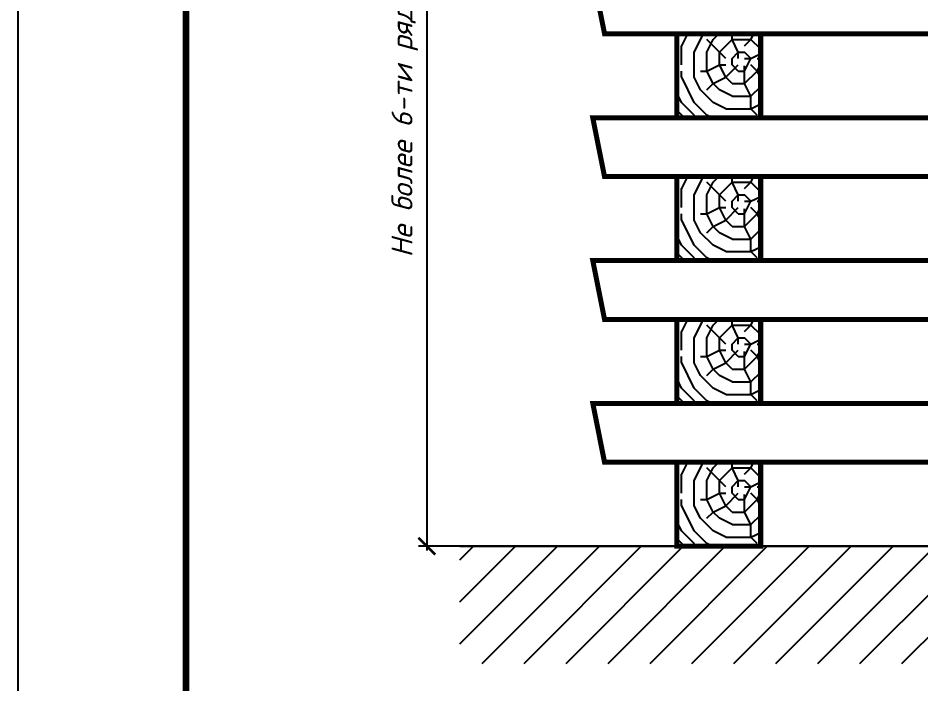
# Model space of a CAD drawing. Header units: millimetres. Extents: x -300689 to 10556, y -104928 to 107291.
# Drawn here: x -16492.4 to -16384.8, y 28076.8 to 28156.1 of the extents above; entities that cross this region are included whole.
import ezdxf

# ---------------------------------------------------------------- set-up
doc = ezdxf.new("R2010")
doc.units = ezdxf.units.MM
doc.layers.add('линии', color=7, linetype='Continuous')
doc.layers.add('Основная', color=7, linetype='Continuous', lineweight=30)
doc.styles.add('Ариал узк.', font='arial.ttf', dxfattribs={"width": 0.75, "height": 5})
doc.styles.add('стиль2', font='isocpeur.ttf', dxfattribs={"oblique": 15, "height": 2.5})
doc.dimstyles.new('1-1', dxfattribs={"dimscale": 0, "dimtxt": 2.7, "dimasz": 2, "dimexe": 1, "dimexo": 1, "dimgap": 1, "dimtad": 1, "dimdec": 0, "dimzin": 0, "dimdsep": 46, "dimtxsty": 'Ариал узк.', "dimblk1": 'ARCHTICK', "dimblk2": 'ARCHTICK', "dimsah": 1, "dimcen": 3, "dimdle": 0.5, "dimclrd": 256, "dimclre": 256, "dimclrt": 256, "dimadec": 0, "dimazin": 0, "dimtfac": 1, "dimtdec": 0, "dimtofl": 0, "dimtmove": 1, "dimatfit": 3, "dimldrblk": 'DOTSMALL', "dimfxl": 0, "dimtolj": 1, "dimtzin": 0, "dimarcsym": 0})

# ---------------------------------------------------------------- blocks, each defined once
blk = doc.blocks.new('лист')
blk.add_line((0, 0), (0, 297))
at = {"const_width": 0.8}
blk.add_lwpolyline([(20, 292), (20, 5)], dxfattribs=at)
blk = doc.blocks.new('_ARCHTICK')
at = {"color": 0, "linetype": 'ByBlock', "ltscale": 10, "const_width": 0.15}
blk.add_lwpolyline([(-0.5, -0.5), (0.5, 0.5)], dxfattribs=at)
blk = doc.blocks.new('*D140')
at = {"layer": 'Defpoints', "color": 0, "linetype": 'ByBlock', "ltscale": 0.25}
for p in [(-16423.91, 28195.23), (-16443.68, 28093.23), (-16423.91, 28093.23)]:
    blk.add_point(p, dxfattribs=at)
at = {"layer": 'линии', "linetype": 'ByBlock', "lineweight": -2, "ltscale": 0.25}
for p, q in [((-16443.68, 28195.73), (-16443.68, 28092.73)), ((-16424.91, 28195.23), (-16444.68, 28195.23)), ((-16424.91, 28093.23), (-16444.68, 28093.23))]:
    blk.add_line(p, q, dxfattribs=at)
at = {"layer": 'линии', "linetype": 'ByBlock', "lineweight": -2, "ltscale": 0.25, "xscale": 2, "yscale": 2, "zscale": 2}
for p, rotation in [((-16443.68, 28195.23), 90), ((-16443.68, 28093.23), 270)]:
    blk.add_blockref('_ARCHTICK', p, dxfattribs=dict(at, rotation=rotation))
at = {"layer": 'линии', "linetype": 'ByBlock', "ltscale": 0.25, "insert": (-16446.3, 28144.23), "char_height": 2.5, "attachment_point": 5, "rotation": 90, "style": 'стиль2'}
blk.add_mtext('\\A1;Не более 6-ти рядов', dxfattribs=at)
blk = doc.blocks.new('_DotSmall')
at = {"color": 0, "linetype": 'ByBlock', "const_width": 0.5}
blk.add_lwpolyline([(-0.0625, 0, 1), (0.0625, 0, 1)], format="xyb", close=True, dxfattribs=at)

msp = doc.modelspace()

# ---------------------------------------------------------------- hatches: boundary and pattern name
at = {"layer": 'линии', "linetype": 'ByBlock', "ltscale": 0.25}
h = msp.add_hatch(dxfattribs=at)
h.set_pattern_fill('TRONCO', color=256, scale=15, style=0, pattern_type=2)
h.set_pattern_definition([(0, (-538.835, -1661.964), (15, 15), [4.5, -10.5]), (0, (-538.835, -1661.214), (15, 15), [4.5, -10.5]), (0, (-538.085, -1659.714), (15, 15), [3, -12]), (0, (-537.335, -1658.214), (15, 15), [2.25, -12.75]), (0, (-537.335, -1656.714), (15, 15), [1.5, -13.5]), (0, (-541.085, -1655.214), (15, 15), [0.75, -3.75, 0.75, -9.75]), (0, (-538.835, -1654.464), (15, 15), [0.75, -6, 2.25, -6]), (0, (-535.835, -1653.714), (15, 15), [0.75, -0.75, 0.75, -12.75]), (0, (-536.585, -1652.964), (15, 15), [0.75, -14.25]), (0, (-537.335, -1651.464), (15, 15), [2.25, -12.75]), (0, (-537.335, -1649.964), (15, 15), [3, -12]), (0, (-538.085, -1648.464), (15, 15), [3.75, -4.5, 0.75, -6]), (90, (-544.085, -1657.464), (-15, 15), [0.75, -1.5, 3.75, -9]), (90, (-543.335, -1655.964), (-15, 15), [0.75, -0.75, 2.25, -11.25]), (90, (-542.585, -1649.964), (-15, 15), [1.5, -13.5]), (90, (-541.835, -1655.964), (-15, 15), [3, -4.5, 0.75, -6.75]), (90, (-541.085, -1647.714), (-15, 15), [0.75, -14.25]), (90, (-540.335, -1655.214), (-15, 15), [2.25, -12.75]), (90, (-538.835, -1654.464), (-15, 15), [1.5, -13.5]), (90, (-537.335, -1654.464), (-15, 15), [0.75, -2.25, 2.25, -9.75]), (90, (-536.585, -1653.714), (-15, 15), [0.75, -14.25]), (90, (-535.835, -1656.714), (-15, 15), [2.1, -12.9]), (90, (-535.085, -1659.714), (-15, 15), [1.5, -13.5]), (90, (-533.585, -1653.714), (-15, 15), [0.75, -14.25]), (90, (-532.085, -1654.464), (-15, 15), [2.25, -12.75]), (90, (-530.585, -1654.464), (-15, 15), [2.25, -12.75]), (45, (-532.835, -1660.464), (2e-15, 15), [1.06065, -1.06065, 1.06065, -18.0312534]), (45, (-535.835, -1656.714), (2e-15, 15), [2.1213, -19.0919034]), (45, (-541.835, -1649.214), (2e-15, 15), [2.1213, -19.0919034]), (45, (-538.835, -1652.964), (2e-15, 15), [2.1213, -19.0919034]), (45, (-538.085, -1655.964), (2e-15, 15), [2.1213, -19.0919034]), (45, (-533.585, -1658.964), (2e-15, 15), [2.1213, -19.0919034]), (45, (-535.085, -1658.214), (2e-15, 15), [3.18198, -18.0312234]), (45, (-539.585, -1651.464), (2e-15, 15), [1.06065, -20.1525534]), (45, (-540.335, -1649.964), (2e-15, 15), [1.06065, -20.1525534]), (45, (-534.335, -1649.964), (2e-15, 15), [1.06065, -20.1525534]), (45, (-540.335, -1657.464), (2e-15, 15), [1.06065, -20.1525534]), (45, (-532.085, -1652.214), (2e-15, 15), [1.06065, -20.1525534]), (45, (-537.335, -1653.714), (2e-15, 15), [1.06065, -20.1525534]), (45, (-535.835, -1652.214), (2e-15, 15), [1.06065, -20.1525534]), (135, (-536.585, -1655.214), (-15, 2e-15), [1.06065, -1.06065, 3.18198, -15.9099234]), (135, (-534.335, -1655.214), (-15, 2e-15), [1.06065, -20.1525534]), (135, (-534.335, -1660.464), (-15, 2e-15), [1.06065, -20.1525534]), (135, (-537.335, -1656.714), (-15, 2e-15), [1.06065, -20.1525534]), (135, (-535.085, -1653.714), (-15, 2e-15), [1.06065, -20.1525534]), (135, (-538.835, -1657.464), (-15, 2e-15), [1.06065, -20.1525534]), (135, (-532.835, -1657.464), (-15, 2e-15), [1.06065, -20.1525534]), (135, (-543.335, -1661.964), (-15, 2e-15), [1.06065, -20.1525534]), (135, (-542.585, -1661.214), (-15, 2e-15), [2.1213, -19.0919034]), (135, (-541.835, -1660.464), (-15, 2e-15), [2.1213, -19.0919034]), (135, (-540.335, -1660.464), (-15, 2e-15), [2.1213, -19.0919034]), (135, (-539.585, -1658.964), (-15, 2e-15), [2.1213, -19.0919034]), (135, (-533.585, -1652.964), (-15, 2e-15), [2.1213, -19.0919034]), (135, (-530.585, -1660.464), (-15, 2e-15), [2.1213, -19.0919034]), (135, (-529.835, -1648.464), (-15, 2e-15), [2.1213, -19.0919034]), (135, (-529.835, -1649.964), (-15, 2e-15), [2.1213, -19.0919034]), (135, (-531.335, -1650.714), (-15, 2e-15), [2.1213, -19.0919034]), (135, (-541.835, -1650.714), (-15, 2e-15), [3.18198, -18.0312234]), (135, (-532.085, -1652.214), (-15, 2e-15), [3.18198, -18.0312234]), (26.565051, (-540.335, -1647.714), (15, 6e-09), [1.677, -31.8640197]), (26.565051, (-540.335, -1655.214), (15, 6e-09), [1.677, -31.8640197]), (26.565051, (-538.835, -1650.714), (15, 6e-09), [1.677, -31.8640197]), (26.565051, (-534.335, -1661.214), (15, 6e-09), [1.677, -31.8640197]), (26.565051, (-535.085, -1659.714), (15, 6e-09), [1.677, -31.8640197]), (26.565051, (-539.585, -1656.714), (15, 6e-09), [1.677, -31.8640197]), (26.565051, (-539.585, -1649.214), (15, 6e-09), [1.677, -31.8640197]), (26.565051, (-535.085, -1653.714), (15, 6e-09), [3.354, -30.1870197]), (63.434949, (-535.085, -1651.464), (8e-10, 15), [1.677, -31.8640197]), (63.434949, (-532.835, -1655.964), (8e-10, 15), [1.677, -31.8640197]), (63.434949, (-540.335, -1652.964), (8e-10, 15), [1.677, -31.8640197]), (63.434949, (-543.335, -1652.214), (8e-10, 15), [1.677, -31.8640197]), (63.434949, (-534.335, -1655.214), (8e-10, 15), [1.677, -31.8640197]), (63.434949, (-535.835, -1655.214), (8e-10, 15), [1.677, -31.8640197]), (63.434949, (-541.835, -1652.964), (8e-10, 15), [3.354, -30.1870197]), (63.434949, (-530.585, -1658.214), (8e-10, 15), [3.354, -30.1870197]), (63.434949, (-532.085, -1657.464), (8e-10, 15), [3.354, -30.1870197]), (116.565051, (-544.085, -1659.714), (-6e-09, 15), [1.677, -31.8640197]), (116.565051, (-544.085, -1651.464), (-6e-09, 15), [1.677, -31.8640197]), (116.565051, (-541.085, -1661.964), (-6e-09, 15), [1.677, -31.8640197]), (116.565051, (-542.585, -1648.464), (-6e-09, 15), [1.677, -31.8640197]), (116.565051, (-541.085, -1657.464), (-6e-09, 15), [1.677, -31.8640197]), (116.565051, (-538.085, -1655.964), (-6e-09, 15), [1.677, -31.8640197]), (116.565051, (-536.585, -1652.964), (-6e-09, 15), [1.677, -31.8640197]), (116.565051, (-543.335, -1658.964), (4.8e-06, 15.0000024), [1.677, -31.8640197]), (116.565051, (-539.585, -1656.714), (-6e-09, 15), [1.677, -31.8640197]), (116.565051, (-535.085, -1658.214), (-6e-09, 15), [1.677, -31.8640197]), (116.565051, (-533.585, -1656.714), (-6e-09, 15), [1.677, -31.8640197]), (116.565051, (-530.585, -1652.214), (-6e-09, 15), [1.677, -31.8640197]), (116.565051, (-541.835, -1647.714), (-6e-09, 15), [1.677, -31.8640197]), (116.565051, (-544.085, -1648.464), (-6e-09, 15), [3.354, -30.1870197]), (116.565051, (-541.835, -1658.964), (-6e-09, 15), [3.354, -30.1870197]), (153.434949, (-544.085, -1661.214), (-15, 8e-10), [1.677, -31.8640197]), (153.434949, (-531.335, -1661.964), (-15, 8e-10), [1.677, -31.8640197]), (153.434949, (-532.085, -1654.464), (-15, 8e-10), [1.677, -31.8640197]), (153.434949, (-538.085, -1659.714), (-15, 8e-10), [1.677, -31.8640197]), (153.434949, (-538.835, -1661.214), (-15, 8e-10), [1.677, -31.8640197]), (153.434949, (-537.335, -1658.214), (-15, 8e-10), [1.677, -31.8640197]), (153.434949, (-532.835, -1649.214), (-15, 8e-10), [1.677, -31.8640197]), (153.434949, (-531.335, -1648.464), (-15, 8e-10), [3.354, -30.1870197])])
h.paths.add_polyline_path([(-16403.9117, 28154.2264), (-16413.9117, 28154.2264), (-16413.9117, 28144.2264), (-16403.9117, 28144.2264)])
h = msp.add_hatch(dxfattribs=at)
h.set_pattern_fill('TRONCO', color=256, scale=15, style=0, pattern_type=2)
h.set_pattern_definition([(0, (-538.835, -1678.964), (15, 15), [4.5, -10.5]), (0, (-538.835, -1678.214), (15, 15), [4.5, -10.5]), (0, (-538.085, -1676.714), (15, 15), [3, -12]), (0, (-537.335, -1675.214), (15, 15), [2.25, -12.75]), (0, (-537.335, -1673.714), (15, 15), [1.5, -13.5]), (0, (-541.085, -1672.214), (15, 15), [0.75, -3.75, 0.75, -9.75]), (0, (-538.835, -1671.464), (15, 15), [0.75, -6, 2.25, -6]), (0, (-535.835, -1670.714), (15, 15), [0.75, -0.75, 0.75, -12.75]), (0, (-536.585, -1669.964), (15, 15), [0.75, -14.25]), (0, (-537.335, -1668.464), (15, 15), [2.25, -12.75]), (0, (-537.335, -1666.964), (15, 15), [3, -12]), (0, (-538.085, -1665.464), (15, 15), [3.75, -4.5, 0.75, -6]), (90, (-544.085, -1674.464), (-15, 15), [0.75, -1.5, 3.75, -9]), (90, (-543.335, -1672.964), (-15, 15), [0.75, -0.75, 2.25, -11.25]), (90, (-542.585, -1666.964), (-15, 15), [1.5, -13.5]), (90, (-541.835, -1672.964), (-15, 15), [3, -4.5, 0.75, -6.75]), (90, (-541.085, -1664.714), (-15, 15), [0.75, -14.25]), (90, (-540.335, -1672.214), (-15, 15), [2.25, -12.75]), (90, (-538.835, -1671.464), (-15, 15), [1.5, -13.5]), (90, (-537.335, -1671.464), (-15, 15), [0.75, -2.25, 2.25, -9.75]), (90, (-536.585, -1670.714), (-15, 15), [0.75, -14.25]), (90, (-535.835, -1673.714), (-15, 15), [2.1, -12.9]), (90, (-535.085, -1676.714), (-15, 15), [1.5, -13.5]), (90, (-533.585, -1670.714), (-15, 15), [0.75, -14.25]), (90, (-532.085, -1671.464), (-15, 15), [2.25, -12.75]), (90, (-530.585, -1671.464), (-15, 15), [2.25, -12.75]), (45, (-532.835, -1677.464), (2e-15, 15), [1.06065, -1.06065, 1.06065, -18.0312534]), (45, (-535.835, -1673.714), (2e-15, 15), [2.1213, -19.0919034]), (45, (-541.835, -1666.214), (2e-15, 15), [2.1213, -19.0919034]), (45, (-538.835, -1669.964), (2e-15, 15), [2.1213, -19.0919034]), (45, (-538.085, -1672.964), (2e-15, 15), [2.1213, -19.0919034]), (45, (-533.585, -1675.964), (2e-15, 15), [2.1213, -19.0919034]), (45, (-535.085, -1675.214), (2e-15, 15), [3.18198, -18.0312234]), (45, (-539.585, -1668.464), (2e-15, 15), [1.06065, -20.1525534]), (45, (-540.335, -1666.964), (2e-15, 15), [1.06065, -20.1525534]), (45, (-534.335, -1666.964), (2e-15, 15), [1.06065, -20.1525534]), (45, (-540.335, -1674.464), (2e-15, 15), [1.06065, -20.1525534]), (45, (-532.085, -1669.214), (2e-15, 15), [1.06065, -20.1525534]), (45, (-537.335, -1670.714), (2e-15, 15), [1.06065, -20.1525534]), (45, (-535.835, -1669.214), (2e-15, 15), [1.06065, -20.1525534]), (135, (-536.585, -1672.214), (-15, 2e-15), [1.06065, -1.06065, 3.18198, -15.9099234]), (135, (-534.335, -1672.214), (-15, 2e-15), [1.06065, -20.1525534]), (135, (-534.335, -1677.464), (-15, 2e-15), [1.06065, -20.1525534]), (135, (-537.335, -1673.714), (-15, 2e-15), [1.06065, -20.1525534]), (135, (-535.085, -1670.714), (-15, 2e-15), [1.06065, -20.1525534]), (135, (-538.835, -1674.464), (-15, 2e-15), [1.06065, -20.1525534]), (135, (-532.835, -1674.464), (-15, 2e-15), [1.06065, -20.1525534]), (135, (-543.335, -1678.964), (-15, 2e-15), [1.06065, -20.1525534]), (135, (-542.585, -1678.214), (-15, 2e-15), [2.1213, -19.0919034]), (135, (-541.835, -1677.464), (-15, 2e-15), [2.1213, -19.0919034]), (135, (-540.335, -1677.464), (-15, 2e-15), [2.1213, -19.0919034]), (135, (-539.585, -1675.964), (-15, 2e-15), [2.1213, -19.0919034]), (135, (-533.585, -1669.964), (-15, 2e-15), [2.1213, -19.0919034]), (135, (-530.585, -1677.464), (-15, 2e-15), [2.1213, -19.0919034]), (135, (-529.835, -1665.464), (-15, 2e-15), [2.1213, -19.0919034]), (135, (-529.835, -1666.964), (-15, 2e-15), [2.1213, -19.0919034]), (135, (-531.335, -1667.714), (-15, 2e-15), [2.1213, -19.0919034]), (135, (-541.835, -1667.714), (-15, 2e-15), [3.18198, -18.0312234]), (135, (-532.085, -1669.214), (-15, 2e-15), [3.18198, -18.0312234]), (26.565051, (-540.335, -1664.714), (15, 6e-09), [1.677, -31.8640197]), (26.565051, (-540.335, -1672.214), (15, 6e-09), [1.677, -31.8640197]), (26.565051, (-538.835, -1667.714), (15, 6e-09), [1.677, -31.8640197]), (26.565051, (-534.335, -1678.214), (15, 6e-09), [1.677, -31.8640197]), (26.565051, (-535.085, -1676.714), (15, 6e-09), [1.677, -31.8640197]), (26.565051, (-539.585, -1673.714), (15, 6e-09), [1.677, -31.8640197]), (26.565051, (-539.585, -1666.214), (15, 6e-09), [1.677, -31.8640197]), (26.565051, (-535.085, -1670.714), (15, 6e-09), [3.354, -30.1870197]), (63.434949, (-535.085, -1668.464), (8e-10, 15), [1.677, -31.8640197]), (63.434949, (-532.835, -1672.964), (8e-10, 15), [1.677, -31.8640197]), (63.434949, (-540.335, -1669.964), (8e-10, 15), [1.677, -31.8640197]), (63.434949, (-543.335, -1669.214), (8e-10, 15), [1.677, -31.8640197]), (63.434949, (-534.335, -1672.214), (8e-10, 15), [1.677, -31.8640197]), (63.434949, (-535.835, -1672.214), (8e-10, 15), [1.677, -31.8640197]), (63.434949, (-541.835, -1669.964), (8e-10, 15), [3.354, -30.1870197]), (63.434949, (-530.585, -1675.214), (8e-10, 15), [3.354, -30.1870197]), (63.434949, (-532.085, -1674.464), (8e-10, 15), [3.354, -30.1870197]), (116.565051, (-544.085, -1676.714), (-6e-09, 15), [1.677, -31.8640197]), (116.565051, (-544.085, -1668.464), (-6e-09, 15), [1.677, -31.8640197]), (116.565051, (-541.085, -1678.964), (-6e-09, 15), [1.677, -31.8640197]), (116.565051, (-542.585, -1665.464), (-6e-09, 15), [1.677, -31.8640197]), (116.565051, (-541.085, -1674.464), (-6e-09, 15), [1.677, -31.8640197]), (116.565051, (-538.085, -1672.964), (-6e-09, 15), [1.677, -31.8640197]), (116.565051, (-536.585, -1669.964), (-6e-09, 15), [1.677, -31.8640197]), (116.565051, (-543.335, -1675.964), (4.8e-06, 15.0000024), [1.677, -31.8640197]), (116.565051, (-539.585, -1673.714), (-6e-09, 15), [1.677, -31.8640197]), (116.565051, (-535.085, -1675.214), (-6e-09, 15), [1.677, -31.8640197]), (116.565051, (-533.585, -1673.714), (-6e-09, 15), [1.677, -31.8640197]), (116.565051, (-530.585, -1669.214), (-6e-09, 15), [1.677, -31.8640197]), (116.565051, (-541.835, -1664.714), (-6e-09, 15), [1.677, -31.8640197]), (116.565051, (-544.085, -1665.464), (-6e-09, 15), [3.354, -30.1870197]), (116.565051, (-541.835, -1675.964), (-6e-09, 15), [3.354, -30.1870197]), (153.434949, (-544.085, -1678.214), (-15, 8e-10), [1.677, -31.8640197]), (153.434949, (-531.335, -1678.964), (-15, 8e-10), [1.677, -31.8640197]), (153.434949, (-532.085, -1671.464), (-15, 8e-10), [1.677, -31.8640197]), (153.434949, (-538.085, -1676.714), (-15, 8e-10), [1.677, -31.8640197]), (153.434949, (-538.835, -1678.214), (-15, 8e-10), [1.677, -31.8640197]), (153.434949, (-537.335, -1675.214), (-15, 8e-10), [1.677, -31.8640197]), (153.434949, (-532.835, -1666.214), (-15, 8e-10), [1.677, -31.8640197]), (153.434949, (-531.335, -1665.464), (-15, 8e-10), [3.354, -30.1870197])])
h.paths.add_polyline_path([(-16403.9117, 28137.2264), (-16413.9117, 28137.2264), (-16413.9117, 28127.2264), (-16403.9117, 28127.2264)])
h = msp.add_hatch(dxfattribs=at)
h.set_pattern_fill('TRONCO', color=256, scale=15, style=0, pattern_type=2)
h.set_pattern_definition([(0, (-538.835, -1695.964), (15, 15), [4.5, -10.5]), (0, (-538.835, -1695.214), (15, 15), [4.5, -10.5]), (0, (-538.085, -1693.714), (15, 15), [3, -12]), (0, (-537.335, -1692.214), (15, 15), [2.25, -12.75]), (0, (-537.335, -1690.714), (15, 15), [1.5, -13.5]), (0, (-541.085, -1689.214), (15, 15), [0.75, -3.75, 0.75, -9.75]), (0, (-538.835, -1688.464), (15, 15), [0.75, -6, 2.25, -6]), (0, (-535.835, -1687.714), (15, 15), [0.75, -0.75, 0.75, -12.75]), (0, (-536.585, -1686.964), (15, 15), [0.75, -14.25]), (0, (-537.335, -1685.464), (15, 15), [2.25, -12.75]), (0, (-537.335, -1683.964), (15, 15), [3, -12]), (0, (-538.085, -1682.464), (15, 15), [3.75, -4.5, 0.75, -6]), (90, (-544.085, -1691.464), (-15, 15), [0.75, -1.5, 3.75, -9]), (90, (-543.335, -1689.964), (-15, 15), [0.75, -0.75, 2.25, -11.25]), (90, (-542.585, -1683.964), (-15, 15), [1.5, -13.5]), (90, (-541.835, -1689.964), (-15, 15), [3, -4.5, 0.75, -6.75]), (90, (-541.085, -1681.714), (-15, 15), [0.75, -14.25]), (90, (-540.335, -1689.214), (-15, 15), [2.25, -12.75]), (90, (-538.835, -1688.464), (-15, 15), [1.5, -13.5]), (90, (-537.335, -1688.464), (-15, 15), [0.75, -2.25, 2.25, -9.75]), (90, (-536.585, -1687.714), (-15, 15), [0.75, -14.25]), (90, (-535.835, -1690.714), (-15, 15), [2.1, -12.9]), (90, (-535.085, -1693.714), (-15, 15), [1.5, -13.5]), (90, (-533.585, -1687.714), (-15, 15), [0.75, -14.25]), (90, (-532.085, -1688.464), (-15, 15), [2.25, -12.75]), (90, (-530.585, -1688.464), (-15, 15), [2.25, -12.75]), (45, (-532.835, -1694.464), (2e-15, 15), [1.06065, -1.06065, 1.06065, -18.0312534]), (45, (-535.835, -1690.714), (2e-15, 15), [2.1213, -19.0919034]), (45, (-541.835, -1683.214), (2e-15, 15), [2.1213, -19.0919034]), (45, (-538.835, -1686.964), (2e-15, 15), [2.1213, -19.0919034]), (45, (-538.085, -1689.964), (2e-15, 15), [2.1213, -19.0919034]), (45, (-533.585, -1692.964), (2e-15, 15), [2.1213, -19.0919034]), (45, (-535.085, -1692.214), (2e-15, 15), [3.18198, -18.0312234]), (45, (-539.585, -1685.464), (2e-15, 15), [1.06065, -20.1525534]), (45, (-540.335, -1683.964), (2e-15, 15), [1.06065, -20.1525534]), (45, (-534.335, -1683.964), (2e-15, 15), [1.06065, -20.1525534]), (45, (-540.335, -1691.464), (2e-15, 15), [1.06065, -20.1525534]), (45, (-532.085, -1686.214), (2e-15, 15), [1.06065, -20.1525534]), (45, (-537.335, -1687.714), (2e-15, 15), [1.06065, -20.1525534]), (45, (-535.835, -1686.214), (2e-15, 15), [1.06065, -20.1525534]), (135, (-536.585, -1689.214), (-15, 2e-15), [1.06065, -1.06065, 3.18198, -15.9099234]), (135, (-534.335, -1689.214), (-15, 2e-15), [1.06065, -20.1525534]), (135, (-534.335, -1694.464), (-15, 2e-15), [1.06065, -20.1525534]), (135, (-537.335, -1690.714), (-15, 2e-15), [1.06065, -20.1525534]), (135, (-535.085, -1687.714), (-15, 2e-15), [1.06065, -20.1525534]), (135, (-538.835, -1691.464), (-15, 2e-15), [1.06065, -20.1525534]), (135, (-532.835, -1691.464), (-15, 2e-15), [1.06065, -20.1525534]), (135, (-543.335, -1695.964), (-15, 2e-15), [1.06065, -20.1525534]), (135, (-542.585, -1695.214), (-15, 2e-15), [2.1213, -19.0919034]), (135, (-541.835, -1694.464), (-15, 2e-15), [2.1213, -19.0919034]), (135, (-540.335, -1694.464), (-15, 2e-15), [2.1213, -19.0919034]), (135, (-539.585, -1692.964), (-15, 2e-15), [2.1213, -19.0919034]), (135, (-533.585, -1686.964), (-15, 2e-15), [2.1213, -19.0919034]), (135, (-530.585, -1694.464), (-15, 2e-15), [2.1213, -19.0919034]), (135, (-529.835, -1682.464), (-15, 2e-15), [2.1213, -19.0919034]), (135, (-529.835, -1683.964), (-15, 2e-15), [2.1213, -19.0919034]), (135, (-531.335, -1684.714), (-15, 2e-15), [2.1213, -19.0919034]), (135, (-541.835, -1684.714), (-15, 2e-15), [3.18198, -18.0312234]), (135, (-532.085, -1686.214), (-15, 2e-15), [3.18198, -18.0312234]), (26.565051, (-540.335, -1681.714), (15, 6e-09), [1.677, -31.8640197]), (26.565051, (-540.335, -1689.214), (15, 6e-09), [1.677, -31.8640197]), (26.565051, (-538.835, -1684.714), (15, 6e-09), [1.677, -31.8640197]), (26.565051, (-534.335, -1695.214), (15, 6e-09), [1.677, -31.8640197]), (26.565051, (-535.085, -1693.714), (15, 6e-09), [1.677, -31.8640197]), (26.565051, (-539.585, -1690.714), (15, 6e-09), [1.677, -31.8640197]), (26.565051, (-539.585, -1683.214), (15, 6e-09), [1.677, -31.8640197]), (26.565051, (-535.085, -1687.714), (15, 6e-09), [3.354, -30.1870197]), (63.434949, (-535.085, -1685.464), (8e-10, 15), [1.677, -31.8640197]), (63.434949, (-532.835, -1689.964), (8e-10, 15), [1.677, -31.8640197]), (63.434949, (-540.335, -1686.964), (8e-10, 15), [1.677, -31.8640197]), (63.434949, (-543.335, -1686.214), (8e-10, 15), [1.677, -31.8640197]), (63.434949, (-534.335, -1689.214), (8e-10, 15), [1.677, -31.8640197]), (63.434949, (-535.835, -1689.214), (8e-10, 15), [1.677, -31.8640197]), (63.434949, (-541.835, -1686.964), (8e-10, 15), [3.354, -30.1870197]), (63.434949, (-530.585, -1692.214), (8e-10, 15), [3.354, -30.1870197]), (63.434949, (-532.085, -1691.464), (8e-10, 15), [3.354, -30.1870197]), (116.565051, (-544.085, -1693.714), (-6e-09, 15), [1.677, -31.8640197]), (116.565051, (-544.085, -1685.464), (-6e-09, 15), [1.677, -31.8640197]), (116.565051, (-541.085, -1695.964), (-6e-09, 15), [1.677, -31.8640197]), (116.565051, (-542.585, -1682.464), (-6e-09, 15), [1.677, -31.8640197]), (116.565051, (-541.085, -1691.464), (-6e-09, 15), [1.677, -31.8640197]), (116.565051, (-538.085, -1689.964), (-6e-09, 15), [1.677, -31.8640197]), (116.565051, (-536.585, -1686.964), (-6e-09, 15), [1.677, -31.8640197]), (116.565051, (-543.335, -1692.964), (4.8e-06, 15.0000024), [1.677, -31.8640197]), (116.565051, (-539.585, -1690.714), (-6e-09, 15), [1.677, -31.8640197]), (116.565051, (-535.085, -1692.214), (-6e-09, 15), [1.677, -31.8640197]), (116.565051, (-533.585, -1690.714), (-6e-09, 15), [1.677, -31.8640197]), (116.565051, (-530.585, -1686.214), (-6e-09, 15), [1.677, -31.8640197]), (116.565051, (-541.835, -1681.714), (-6e-09, 15), [1.677, -31.8640197]), (116.565051, (-544.085, -1682.464), (-6e-09, 15), [3.354, -30.1870197]), (116.565051, (-541.835, -1692.964), (-6e-09, 15), [3.354, -30.1870197]), (153.434949, (-544.085, -1695.214), (-15, 8e-10), [1.677, -31.8640197]), (153.434949, (-531.335, -1695.964), (-15, 8e-10), [1.677, -31.8640197]), (153.434949, (-532.085, -1688.464), (-15, 8e-10), [1.677, -31.8640197]), (153.434949, (-538.085, -1693.714), (-15, 8e-10), [1.677, -31.8640197]), (153.434949, (-538.835, -1695.214), (-15, 8e-10), [1.677, -31.8640197]), (153.434949, (-537.335, -1692.214), (-15, 8e-10), [1.677, -31.8640197]), (153.434949, (-532.835, -1683.214), (-15, 8e-10), [1.677, -31.8640197]), (153.434949, (-531.335, -1682.464), (-15, 8e-10), [3.354, -30.1870197])])
h.paths.add_polyline_path([(-16403.9117, 28120.2264), (-16413.9117, 28120.2264), (-16413.9117, 28110.2264), (-16403.9117, 28110.2264)])
h = msp.add_hatch(dxfattribs=at)
h.set_pattern_fill('TRONCO', color=256, scale=15, style=0, pattern_type=2)
h.set_pattern_definition([(0, (-538.835, -1712.964), (15, 15), [4.5, -10.5]), (0, (-538.835, -1712.214), (15, 15), [4.5, -10.5]), (0, (-538.085, -1710.714), (15, 15), [3, -12]), (0, (-537.335, -1709.214), (15, 15), [2.25, -12.75]), (0, (-537.335, -1707.714), (15, 15), [1.5, -13.5]), (0, (-541.085, -1706.214), (15, 15), [0.75, -3.75, 0.75, -9.75]), (0, (-538.835, -1705.464), (15, 15), [0.75, -6, 2.25, -6]), (0, (-535.835, -1704.714), (15, 15), [0.75, -0.75, 0.75, -12.75]), (0, (-536.585, -1703.964), (15, 15), [0.75, -14.25]), (0, (-537.335, -1702.464), (15, 15), [2.25, -12.75]), (0, (-537.335, -1700.964), (15, 15), [3, -12]), (0, (-538.085, -1699.464), (15, 15), [3.75, -4.5, 0.75, -6]), (90, (-544.085, -1708.464), (-15, 15), [0.75, -1.5, 3.75, -9]), (90, (-543.335, -1706.964), (-15, 15), [0.75, -0.75, 2.25, -11.25]), (90, (-542.585, -1700.964), (-15, 15), [1.5, -13.5]), (90, (-541.835, -1706.964), (-15, 15), [3, -4.5, 0.75, -6.75]), (90, (-541.085, -1698.714), (-15, 15), [0.75, -14.25]), (90, (-540.335, -1706.214), (-15, 15), [2.25, -12.75]), (90, (-538.835, -1705.464), (-15, 15), [1.5, -13.5]), (90, (-537.335, -1705.464), (-15, 15), [0.75, -2.25, 2.25, -9.75]), (90, (-536.585, -1704.714), (-15, 15), [0.75, -14.25]), (90, (-535.835, -1707.714), (-15, 15), [2.1, -12.9]), (90, (-535.085, -1710.714), (-15, 15), [1.5, -13.5]), (90, (-533.585, -1704.714), (-15, 15), [0.75, -14.25]), (90, (-532.085, -1705.464), (-15, 15), [2.25, -12.75]), (90, (-530.585, -1705.464), (-15, 15), [2.25, -12.75]), (45, (-532.835, -1711.464), (2e-15, 15), [1.06065, -1.06065, 1.06065, -18.0312534]), (45, (-535.835, -1707.714), (2e-15, 15), [2.1213, -19.0919034]), (45, (-541.835, -1700.214), (2e-15, 15), [2.1213, -19.0919034]), (45, (-538.835, -1703.964), (2e-15, 15), [2.1213, -19.0919034]), (45, (-538.085, -1706.964), (2e-15, 15), [2.1213, -19.0919034]), (45, (-533.585, -1709.964), (2e-15, 15), [2.1213, -19.0919034]), (45, (-535.085, -1709.214), (2e-15, 15), [3.18198, -18.0312234]), (45, (-539.585, -1702.464), (2e-15, 15), [1.06065, -20.1525534]), (45, (-540.335, -1700.964), (2e-15, 15), [1.06065, -20.1525534]), (45, (-534.335, -1700.964), (2e-15, 15), [1.06065, -20.1525534]), (45, (-540.335, -1708.464), (2e-15, 15), [1.06065, -20.1525534]), (45, (-532.085, -1703.214), (2e-15, 15), [1.06065, -20.1525534]), (45, (-537.335, -1704.714), (2e-15, 15), [1.06065, -20.1525534]), (45, (-535.835, -1703.214), (2e-15, 15), [1.06065, -20.1525534]), (135, (-536.585, -1706.214), (-15, 2e-15), [1.06065, -1.06065, 3.18198, -15.9099234]), (135, (-534.335, -1706.214), (-15, 2e-15), [1.06065, -20.1525534]), (135, (-534.335, -1711.464), (-15, 2e-15), [1.06065, -20.1525534]), (135, (-537.335, -1707.714), (-15, 2e-15), [1.06065, -20.1525534]), (135, (-535.085, -1704.714), (-15, 2e-15), [1.06065, -20.1525534]), (135, (-538.835, -1708.464), (-15, 2e-15), [1.06065, -20.1525534]), (135, (-532.835, -1708.464), (-15, 2e-15), [1.06065, -20.1525534]), (135, (-543.335, -1712.964), (-15, 2e-15), [1.06065, -20.1525534]), (135, (-542.585, -1712.214), (-15, 2e-15), [2.1213, -19.0919034]), (135, (-541.835, -1711.464), (-15, 2e-15), [2.1213, -19.0919034]), (135, (-540.335, -1711.464), (-15, 2e-15), [2.1213, -19.0919034]), (135, (-539.585, -1709.964), (-15, 2e-15), [2.1213, -19.0919034]), (135, (-533.585, -1703.964), (-15, 2e-15), [2.1213, -19.0919034]), (135, (-530.585, -1711.464), (-15, 2e-15), [2.1213, -19.0919034]), (135, (-529.835, -1699.464), (-15, 2e-15), [2.1213, -19.0919034]), (135, (-529.835, -1700.964), (-15, 2e-15), [2.1213, -19.0919034]), (135, (-531.335, -1701.714), (-15, 2e-15), [2.1213, -19.0919034]), (135, (-541.835, -1701.714), (-15, 2e-15), [3.18198, -18.0312234]), (135, (-532.085, -1703.214), (-15, 2e-15), [3.18198, -18.0312234]), (26.565051, (-540.335, -1698.714), (15, 6e-09), [1.677, -31.8640197]), (26.565051, (-540.335, -1706.214), (15, 6e-09), [1.677, -31.8640197]), (26.565051, (-538.835, -1701.714), (15, 6e-09), [1.677, -31.8640197]), (26.565051, (-534.335, -1712.214), (15, 6e-09), [1.677, -31.8640197]), (26.565051, (-535.085, -1710.714), (15, 6e-09), [1.677, -31.8640197]), (26.565051, (-539.585, -1707.714), (15, 6e-09), [1.677, -31.8640197]), (26.565051, (-539.585, -1700.214), (15, 6e-09), [1.677, -31.8640197]), (26.565051, (-535.085, -1704.714), (15, 6e-09), [3.354, -30.1870197]), (63.434949, (-535.085, -1702.464), (8e-10, 15), [1.677, -31.8640197]), (63.434949, (-532.835, -1706.964), (8e-10, 15), [1.677, -31.8640197]), (63.434949, (-540.335, -1703.964), (8e-10, 15), [1.677, -31.8640197]), (63.434949, (-543.335, -1703.214), (8e-10, 15), [1.677, -31.8640197]), (63.434949, (-534.335, -1706.214), (8e-10, 15), [1.677, -31.8640197]), (63.434949, (-535.835, -1706.214), (8e-10, 15), [1.677, -31.8640197]), (63.434949, (-541.835, -1703.964), (8e-10, 15), [3.354, -30.1870197]), (63.434949, (-530.585, -1709.214), (8e-10, 15), [3.354, -30.1870197]), (63.434949, (-532.085, -1708.464), (8e-10, 15), [3.354, -30.1870197]), (116.565051, (-544.085, -1710.714), (-6e-09, 15), [1.677, -31.8640197]), (116.565051, (-544.085, -1702.464), (-6e-09, 15), [1.677, -31.8640197]), (116.565051, (-541.085, -1712.964), (-6e-09, 15), [1.677, -31.8640197]), (116.565051, (-542.585, -1699.464), (-6e-09, 15), [1.677, -31.8640197]), (116.565051, (-541.085, -1708.464), (-6e-09, 15), [1.677, -31.8640197]), (116.565051, (-538.085, -1706.964), (-6e-09, 15), [1.677, -31.8640197]), (116.565051, (-536.585, -1703.964), (-6e-09, 15), [1.677, -31.8640197]), (116.565051, (-543.335, -1709.964), (4.8e-06, 15.0000024), [1.677, -31.8640197]), (116.565051, (-539.585, -1707.714), (-6e-09, 15), [1.677, -31.8640197]), (116.565051, (-535.085, -1709.214), (-6e-09, 15), [1.677, -31.8640197]), (116.565051, (-533.585, -1707.714), (-6e-09, 15), [1.677, -31.8640197]), (116.565051, (-530.585, -1703.214), (-6e-09, 15), [1.677, -31.8640197]), (116.565051, (-541.835, -1698.714), (-6e-09, 15), [1.677, -31.8640197]), (116.565051, (-544.085, -1699.464), (-6e-09, 15), [3.354, -30.1870197]), (116.565051, (-541.835, -1709.964), (-6e-09, 15), [3.354, -30.1870197]), (153.434949, (-544.085, -1712.214), (-15, 8e-10), [1.677, -31.8640197]), (153.434949, (-531.335, -1712.964), (-15, 8e-10), [1.677, -31.8640197]), (153.434949, (-532.085, -1705.464), (-15, 8e-10), [1.677, -31.8640197]), (153.434949, (-538.085, -1710.714), (-15, 8e-10), [1.677, -31.8640197]), (153.434949, (-538.835, -1712.214), (-15, 8e-10), [1.677, -31.8640197]), (153.434949, (-537.335, -1709.214), (-15, 8e-10), [1.677, -31.8640197]), (153.434949, (-532.835, -1700.214), (-15, 8e-10), [1.677, -31.8640197]), (153.434949, (-531.335, -1699.464), (-15, 8e-10), [3.354, -30.1870197])])
h.paths.add_polyline_path([(-16403.9117, 28103.2264), (-16413.9117, 28103.2264), (-16413.9117, 28093.2264), (-16403.9117, 28093.2264)])
h = msp.add_hatch(dxfattribs=at)
h.set_pattern_fill('JIS_WOOD', color=256, scale=5, style=0)
h.set_pattern_definition([(45, (-552.073, -1820.7162), (-2.5, 2.5), [])])
h.paths.add_polyline_path([(-16321.2532, 28093.2264), (-16439.7703, 28093.2264), (-16439.7703, 28079.2616), (-16321.2532, 28079.2616)])

# ---------------------------------------------------------------- linework, layer by layer
at = {"linetype": 'ByBlock', "ltscale": 0.25, "const_width": 0.6}
for points in [[(-16337.1117, 28161.2264), (-16423.9117, 28161.2264), (-16422.5117, 28154.2264), (-16338.5117, 28154.2264)], [(-16413.9117, 28154.2264), (-16403.9117, 28154.2264), (-16403.9117, 28144.2264), (-16413.9117, 28144.2264)], [(-16337.1117, 28144.2264), (-16423.9117, 28144.2264), (-16422.5117, 28137.2264), (-16338.5117, 28137.2264)], [(-16413.9117, 28137.2264), (-16403.9117, 28137.2264), (-16403.9117, 28127.2264), (-16413.9117, 28127.2264)], [(-16337.1117, 28127.2264), (-16423.9117, 28127.2264), (-16422.5117, 28120.2264), (-16338.5117, 28120.2264)], [(-16413.9117, 28120.2264), (-16403.9117, 28120.2264), (-16403.9117, 28110.2264), (-16413.9117, 28110.2264)], [(-16337.1117, 28110.2264), (-16423.9117, 28110.2264), (-16422.5117, 28103.2264), (-16338.5117, 28103.2264)], [(-16413.9117, 28103.2264), (-16403.9117, 28103.2264), (-16403.9117, 28093.2264), (-16413.9117, 28093.2264)]]:
    msp.add_lwpolyline(points, close=True, dxfattribs=at)
at = {"layer": 'Основная', "linetype": 'ByBlock', "ltscale": 0.25}
msp.add_line((-16321.2532, 28093.2264), (-16439.7703, 28093.2264), dxfattribs=at)

# ---------------------------------------------------------------- block references
msp.add_blockref('лист', (-16492.3782, 27939.6514))

# ---------------------------------------------------------------- dimensions: what is measured, and where the dimension line sits
at = {"layer": 'линии', "linetype": 'ByBlock', "ltscale": 0.25}
dim = msp.add_linear_dim(base=(-16443.6794, 28093.2264), p1=(-16423.9117, 28195.2264), p2=(-16423.9117, 28093.2264), angle=90, text='Не более 6-ти рядов', dimstyle='1-1', override={"dimscale": 1, "dimtxsty": 'стиль2'}, dxfattribs=at)
dim.commit()
dim.dimension.update_dxf_attribs({"geometry": '*D140', "text_midpoint": (-16446.3044, 28144.2264)})

doc.saveas('drawing.dxf')
